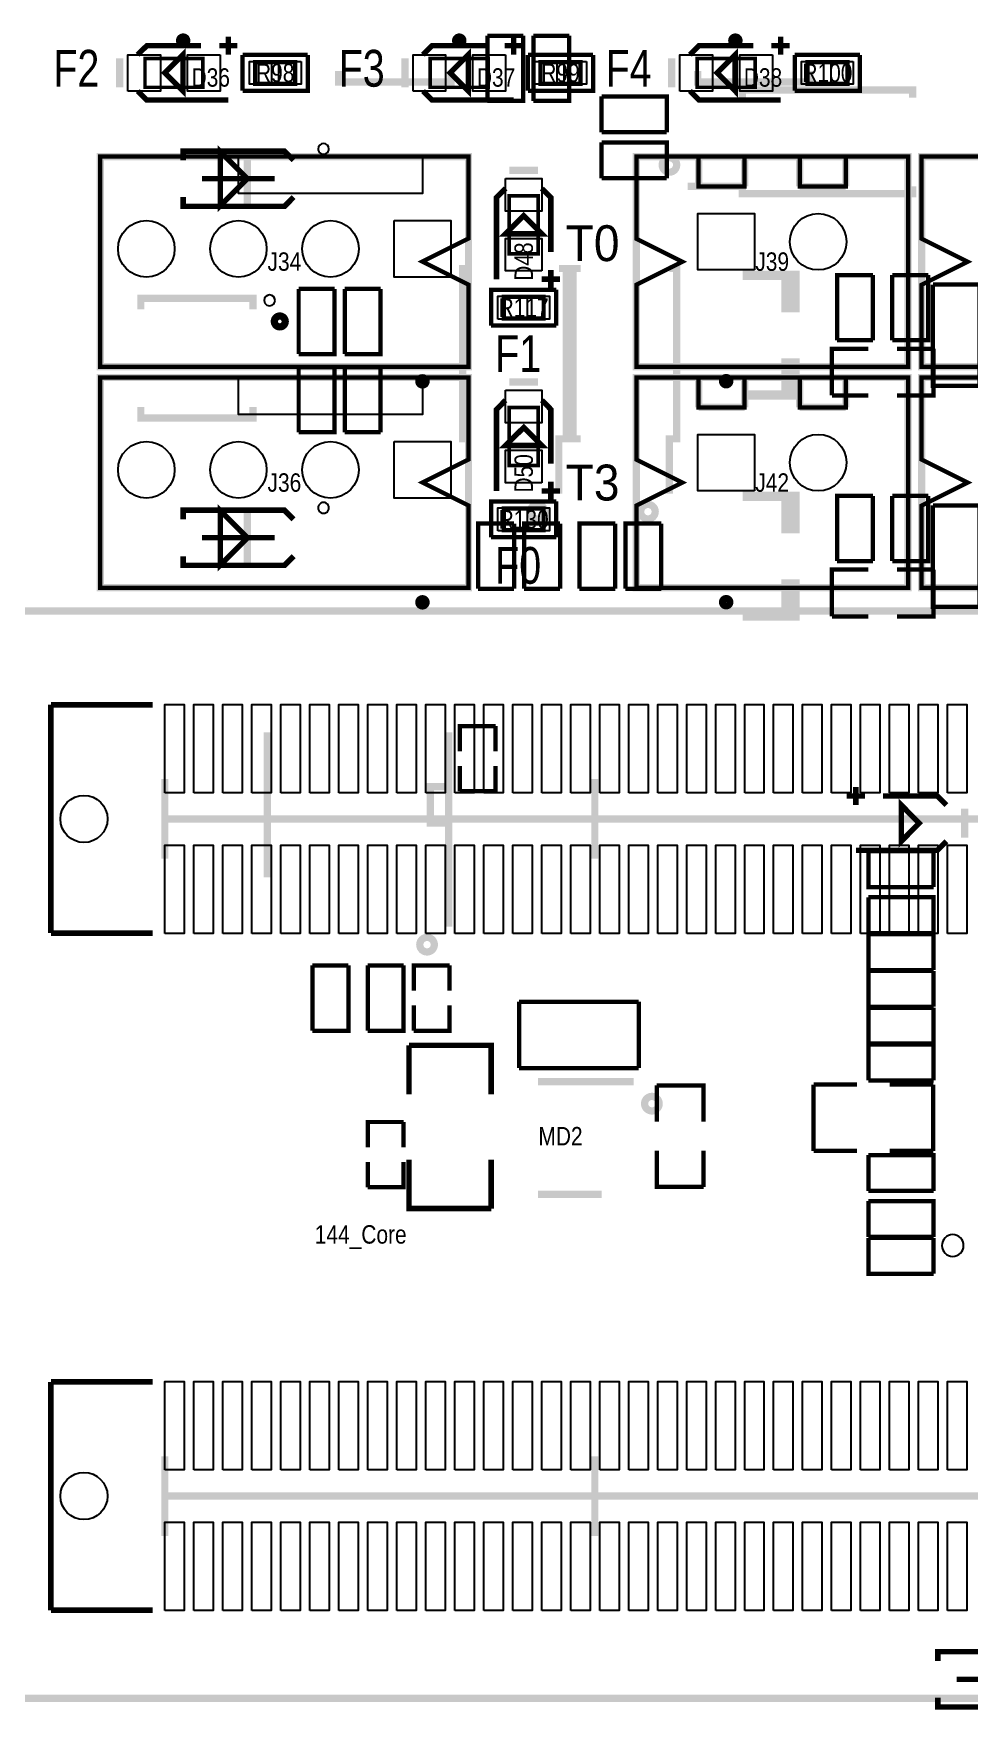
# Model space of a CAD drawing. Extents: x -26 to 196, y -14 to 133.
# Drawn here: x 135.06 to 160.9, y 50.64 to 96.72 of the extents above; entities that cross this region are included whole.
import ezdxf
from ezdxf.enums import TextEntityAlignment as Align

# ---------------------------------------------------------------- set-up
doc = ezdxf.new("R2010")
doc.units = 0
doc.header["$MEASUREMENT"] = 0
doc.layers.add('2', color=212, linetype='CONTINUOUS')

msp = doc.modelspace()

# ---------------------------------------------------------------- linework, layer by layer
at = {"layer": '2'}
for points, const_width in [([(137.93724, 96.13138), (138.1887, 96.3803), (139.6873, 96.3803)], 0.14986), ([(138.68908, 95.631), (139.18692, 96.13138), (139.18692, 95.13062), (138.68908, 95.631)], 0.14986), ([(140.18768, 96.3803), (140.68806, 96.3803)], 0.14986), ([(140.43914, 96.13138), (140.43914, 96.63176)], 0.14986), ([(145.81124, 96.13138), (146.0627, 96.3803), (147.5613, 96.3803)], 0.14986), ([(146.56308, 95.631), (147.06092, 96.13138), (147.06092, 95.13062), (146.56308, 95.631)], 0.14986), ([(148.5773, 96.65716), (148.5773, 94.85884), (147.5867, 94.85884)], 0.11938), ([(147.5867, 96.65716), (148.5773, 96.65716)], 0.11938), ([(147.5867, 96.65716), (147.5867, 94.85884)], 0.11938), ([(148.06168, 96.3803), (148.56206, 96.3803)], 0.14986), ([(148.31314, 96.13138), (148.31314, 96.63176)], 0.14986), ([(149.8473, 96.65716), (149.8473, 94.85884), (148.8567, 94.85884)], 0.11938), ([(148.8567, 96.65716), (149.8473, 96.65716)], 0.11938), ([(148.8567, 96.65716), (148.8567, 94.85884)], 0.11938), ([(153.17724, 96.13138), (153.4287, 96.3803), (154.9273, 96.3803)], 0.14986), ([(153.92908, 95.631), (154.42692, 96.13138), (154.42692, 95.13062), (153.92908, 95.631)], 0.14986), ([(155.42768, 96.3803), (155.92806, 96.3803)], 0.14986), ([(155.67914, 96.13138), (155.67914, 96.63176)], 0.14986), ([(137.43686, 95.23222), (137.43686, 96.02978)], 0.20066), ([(139.7381, 96.02978), (139.7381, 95.23222), (138.1379, 95.23222), (138.1379, 96.02978), (139.7381, 96.02978)], 0.09906), ([(140.83284, 95.1357), (142.63116, 95.1357), (142.63116, 96.1263)], 0.11938), ([(140.83284, 96.1263), (140.83284, 95.1357)], 0.11938), ([(140.83284, 96.1263), (142.63116, 96.1263)], 0.11938), ([(142.28318, 95.93072), (142.28318, 95.33128), (141.18082, 95.33128), (141.18082, 95.93072), (142.28318, 95.93072)], 0.11938), ([(145.31086, 95.23222), (145.31086, 96.02978)], 0.20066), ([(147.6121, 96.02978), (147.6121, 95.23222), (146.0119, 95.23222), (146.0119, 96.02978), (147.6121, 96.02978)], 0.09906), ([(148.70684, 95.1357), (150.50516, 95.1357), (150.50516, 96.1263)], 0.11938), ([(148.70684, 96.1263), (148.70684, 95.1357)], 0.11938), ([(148.70684, 96.1263), (150.50516, 96.1263)], 0.11938), ([(150.15718, 95.93072), (150.15718, 95.33128), (149.05482, 95.33128), (149.05482, 95.93072), (150.15718, 95.93072)], 0.11938), ([(152.67686, 95.23222), (152.67686, 96.02978)], 0.20066), ([(154.9781, 96.02978), (154.9781, 95.23222), (153.3779, 95.23222), (153.3779, 96.02978), (154.9781, 96.02978)], 0.09906), ([(156.07284, 95.1357), (157.87116, 95.1357), (157.87116, 96.1263)], 0.11938), ([(156.07284, 96.1263), (156.07284, 95.1357)], 0.11938), ([(156.07284, 96.1263), (157.87116, 96.1263)], 0.11938), ([(157.52318, 95.93072), (157.52318, 95.33128), (156.42082, 95.33128), (156.42082, 95.93072), (157.52318, 95.93072)], 0.11938), ([(143.4846, 95.67926), (143.4846, 95.377), (146.5834, 95.377), (146.5834, 95.67926)], 0.20066), ([(153.3906, 95.67926), (153.3906, 95.377), (156.4894, 95.377), (156.4894, 95.67926)], 0.20066), ([(140.43914, 94.8817), (138.1887, 94.8817), (137.93724, 95.13062)], 0.14986), ([(148.31314, 94.8817), (146.0627, 94.8817), (145.81124, 95.13062)], 0.14986), ([(150.73884, 94.9833), (152.53716, 94.9833), (152.53716, 93.9927)], 0.11938), ([(150.73884, 93.9927), (150.73884, 94.9833)], 0.11938), ([(155.67914, 94.8817), (153.4287, 94.8817), (153.17724, 95.13062)], 0.14986), ([(154.6225, 94.95028), (154.6225, 95.15602), (159.3215, 95.15602), (159.3215, 94.95028)], 0.20066), ([(150.73884, 93.9927), (152.53716, 93.9927)], 0.11938), ([(139.192, 93.218), (139.192, 93.472), (141.986, 93.472), (142.24, 93.218)], 0.1524), ([(140.96492, 92.71), (140.21562, 93.4593), (140.21562, 91.9607), (140.96492, 92.71)], 0.14986), ([(140.96492, 91.9607), (140.96492, 93.4593)], 0.20066), ([(150.73884, 93.7133), (152.53716, 93.7133), (152.53716, 92.7227)], 0.11938), ([(150.73884, 92.7227), (150.73884, 93.7133)], 0.11938), ([(144.92478, 93.32214), (136.906, 93.32214), (136.906, 87.52332), (144.92478, 87.52332)], 0.20066), ([(136.906, 93.32214), (147.066, 93.32214), (147.066, 91.059), (145.796, 90.424), (147.066, 89.789), (147.066, 87.52332), (136.906, 87.52332), (136.906, 93.32214)], 0.11938), ([(144.92478, 93.32214), (147.066, 93.32214), (147.066, 87.52332), (144.92478, 87.52332)], 0.20066), ([(155.05684, 87.52332), (151.69896, 87.52332), (151.69896, 93.32214), (155.05684, 93.32214)], 0.20066), ([(159.19704, 87.52332), (151.69896, 87.52332), (151.69896, 89.78646), (152.96896, 90.42146), (151.69896, 91.05646), (151.69896, 93.32214), (159.19704, 93.32214), (159.19704, 87.52332)], 0.11938), ([(153.416, 92.49664), (153.416, 93.32214)], 0.20066), ([(153.416, 93.32214), (153.416, 92.49664), (154.686, 92.49664), (154.686, 93.32214)], 0.11938), ([(154.686, 93.32214), (154.686, 92.49664)], 0.20066), ([(155.05684, 87.52332), (159.19704, 87.52332), (159.19704, 93.32214), (155.05684, 93.32214)], 0.20066), ([(156.21, 92.49664), (156.21, 93.32214)], 0.20066), ([(157.48, 93.32214), (157.48, 92.49664), (156.21, 92.49664), (156.21, 93.32214)], 0.11938), ([(157.48, 93.32214), (157.48, 92.49664)], 0.20066), ([(162.93084, 87.52332), (159.57296, 87.52332), (159.57296, 93.32214), (162.93084, 93.32214)], 0.20066), ([(167.07104, 87.52332), (159.57296, 87.52332), (159.57296, 89.78646), (160.84296, 90.42146), (159.57296, 91.05646), (159.57296, 93.32214), (167.07104, 93.32214), (167.07104, 87.52332)], 0.11938), ([(141.71676, 92.71), (139.71524, 92.71)], 0.14986), ([(148.19122, 92.94114), (148.98878, 92.94114)], 0.20066), ([(150.73884, 92.7227), (152.53716, 92.7227)], 0.11938), ([(142.24, 92.202), (141.986, 91.948), (139.192, 91.948), (139.192, 92.202)], 0.1524), ([(147.8407, 89.93886), (147.8407, 92.1893), (148.08962, 92.44076)], 0.14986), ([(148.98878, 90.6399), (148.19122, 90.6399), (148.19122, 92.2401), (148.98878, 92.2401), (148.98878, 90.6399)], 0.09906), ([(149.09038, 92.44076), (149.3393, 92.1893), (149.3393, 90.6907)], 0.14986), ([(153.1112, 92.50172), (154.6225, 92.50172), (154.6225, 92.29598), (159.3215, 92.29598), (159.3215, 92.50172)], 0.20066), ([(154.686, 92.49664), (153.416, 92.49664)], 0.20066), ([(157.48, 92.49664), (156.21, 92.49664)], 0.20066), ([(148.59, 91.68892), (149.09038, 91.19108), (148.08962, 91.19108), (148.59, 91.68892)], 0.14986), ([(147.11172, 85.5345), (146.90598, 85.5345), (146.90598, 90.2335), (147.11172, 90.2335)], 0.20066), ([(149.56028, 84.0232), (149.56028, 85.5345), (149.76602, 85.5345), (149.76602, 90.2335), (149.56028, 90.2335)], 0.20066), ([(150.15972, 85.5345), (149.95398, 85.5345), (149.95398, 90.2335), (150.15972, 90.2335)], 0.20066), ([(152.60828, 84.0232), (152.60828, 85.5345), (152.81402, 85.5345), (152.81402, 90.2335), (152.60828, 90.2335)], 0.20066), ([(149.09038, 89.93886), (149.59076, 89.93886)], 0.14986), ([(149.3393, 90.19032), (149.3393, 89.68994)], 0.14986), ([(155.829, 90.043), (155.829, 89.154), (156.083, 89.154), (156.083, 90.043), (154.6352, 90.043)], 0.254), ([(157.2387, 88.25484), (157.2387, 90.05316), (158.2293, 90.05316)], 0.11938), ([(158.2293, 88.25484), (158.2293, 90.05316)], 0.11938), ([(159.7533, 90.05316), (159.7533, 88.25484), (158.7627, 88.25484)], 0.11938), ([(158.7627, 90.05316), (159.7533, 90.05316)], 0.11938), ([(158.7627, 90.05316), (158.7627, 88.25484)], 0.11938), ([(138.0236, 89.10574), (138.0236, 89.408), (141.1224, 89.408), (141.1224, 89.10574)], 0.20066), ([(143.3703, 89.67216), (143.3703, 87.87384), (142.3797, 87.87384)], 0.11938), ([(142.3797, 89.67216), (143.3703, 89.67216)], 0.11938), ([(142.3797, 89.67216), (142.3797, 87.87384)], 0.11938), ([(144.6403, 89.67216), (144.6403, 87.87384), (143.6497, 87.87384)], 0.11938), ([(143.6497, 89.67216), (144.6403, 89.67216)], 0.11938), ([(143.6497, 89.67216), (143.6497, 87.87384)], 0.11938), ([(149.48916, 89.6493), (147.69084, 89.6493), (147.69084, 88.6587)], 0.11938), ([(148.03882, 88.85428), (148.03882, 89.45372), (149.14118, 89.45372), (149.14118, 88.85428), (148.03882, 88.85428)], 0.11938), ([(149.48916, 88.6587), (149.48916, 89.6493)], 0.11938), ([(161.17316, 86.99246), (161.17316, 89.79154), (159.88284, 89.79154)], 0.11938), ([(159.88284, 89.79154), (159.88284, 86.99246), (161.17316, 86.99246)], 0.11938), ([(149.48916, 88.6587), (147.69084, 88.6587)], 0.11938), ([(158.09722, 88.02116), (157.09646, 88.02116), (157.09646, 86.73084)], 0.11938), ([(158.2293, 88.25484), (157.2387, 88.25484)], 0.11938), ([(158.89478, 86.73084), (159.89554, 86.73084), (159.89554, 88.02116)], 0.11938), ([(158.89478, 88.02116), (159.89554, 88.02116)], 0.11938), ([(143.3703, 87.51316), (143.3703, 85.71484), (142.3797, 85.71484)], 0.11938), ([(142.3797, 87.51316), (143.3703, 87.51316)], 0.11938), ([(142.3797, 87.51316), (142.3797, 85.71484)], 0.11938), ([(143.6497, 85.71484), (143.6497, 87.51316), (144.6403, 87.51316)], 0.11938), ([(144.6403, 85.71484), (144.6403, 87.51316)], 0.11938), ([(155.829, 86.741), (155.829, 87.63), (156.083, 87.63), (156.083, 86.741), (154.6352, 86.741)], 0.254), ([(144.92478, 87.22614), (136.906, 87.22614), (136.906, 81.42732), (144.92478, 81.42732)], 0.20066), ([(136.906, 87.22614), (147.066, 87.22614), (147.066, 84.963), (145.796, 84.328), (147.066, 83.693), (147.066, 81.42732), (136.906, 81.42732), (136.906, 87.22614)], 0.11938), ([(144.92478, 87.22614), (147.066, 87.22614), (147.066, 81.42732), (144.92478, 81.42732)], 0.20066), ([(148.19122, 87.09914), (148.98878, 87.09914)], 0.20066), ([(155.05684, 81.42732), (151.69896, 81.42732), (151.69896, 87.22614), (155.05684, 87.22614)], 0.20066), ([(159.19704, 81.42732), (151.69896, 81.42732), (151.69896, 83.69046), (152.96896, 84.32546), (151.69896, 84.96046), (151.69896, 87.22614), (159.19704, 87.22614), (159.19704, 81.42732)], 0.11938), ([(153.416, 86.40064), (153.416, 87.22614)], 0.20066), ([(153.416, 87.22614), (153.416, 86.40064), (154.686, 86.40064), (154.686, 87.22614)], 0.11938), ([(154.686, 87.22614), (154.686, 86.40064)], 0.20066), ([(155.05684, 81.42732), (159.19704, 81.42732), (159.19704, 87.22614), (155.05684, 87.22614)], 0.20066), ([(156.21, 86.40064), (156.21, 87.22614)], 0.20066), ([(157.48, 87.22614), (157.48, 86.40064), (156.21, 86.40064), (156.21, 87.22614)], 0.11938), ([(157.48, 87.22614), (157.48, 86.40064)], 0.20066), ([(162.93084, 81.42732), (159.57296, 81.42732), (159.57296, 87.22614), (162.93084, 87.22614)], 0.20066), ([(167.07104, 81.42732), (159.57296, 81.42732), (159.57296, 83.69046), (160.84296, 84.32546), (159.57296, 84.96046), (159.57296, 87.22614), (167.07104, 87.22614), (167.07104, 81.42732)], 0.11938), ([(147.8407, 84.09686), (147.8407, 86.3473), (148.08962, 86.59876)], 0.14986), ([(149.09038, 86.59876), (149.3393, 86.3473), (149.3393, 84.8487)], 0.14986), ([(158.09722, 86.73084), (157.09646, 86.73084)], 0.11938), ([(138.0236, 86.40826), (138.0236, 86.106), (141.1224, 86.106), (141.1224, 86.40826)], 0.20066), ([(148.98878, 84.7979), (148.19122, 84.7979), (148.19122, 86.3981), (148.98878, 86.3981), (148.98878, 84.7979)], 0.09906), ([(154.686, 86.40064), (153.416, 86.40064)], 0.20066), ([(157.48, 86.40064), (156.21, 86.40064)], 0.20066), ([(144.6403, 85.71484), (143.6497, 85.71484)], 0.11938), ([(148.59, 85.84692), (149.09038, 85.34908), (148.08962, 85.34908), (148.59, 85.84692)], 0.14986), ([(149.3393, 84.34832), (149.3393, 83.84794)], 0.14986), ([(149.09038, 84.09686), (149.59076, 84.09686)], 0.14986), ([(155.829, 83.947), (155.829, 83.058), (156.083, 83.058), (156.083, 83.947), (154.6352, 83.947)], 0.254), ([(157.2387, 82.15884), (157.2387, 83.95716), (158.2293, 83.95716)], 0.11938), ([(158.2293, 82.15884), (158.2293, 83.95716)], 0.11938), ([(159.7533, 83.95716), (159.7533, 82.15884), (158.7627, 82.15884)], 0.11938), ([(158.7627, 83.95716), (159.7533, 83.95716)], 0.11938), ([(158.7627, 83.95716), (158.7627, 82.15884)], 0.11938), ([(139.192, 83.312), (139.192, 83.566), (141.986, 83.566), (142.24, 83.312)], 0.1524), ([(140.96492, 82.804), (140.21562, 83.5533), (140.21562, 82.0547), (140.96492, 82.804)], 0.14986), ([(140.96492, 82.0547), (140.96492, 83.5533)], 0.20066), ([(149.48916, 83.8073), (147.69084, 83.8073), (147.69084, 82.8167)], 0.11938), ([(148.03882, 83.01228), (148.03882, 83.61172), (149.14118, 83.61172), (149.14118, 83.01228), (148.03882, 83.01228)], 0.11938), ([(149.48916, 82.8167), (149.48916, 83.8073)], 0.11938), ([(161.17316, 80.89646), (161.17316, 83.69554), (159.88284, 83.69554)], 0.11938), ([(159.88284, 83.69554), (159.88284, 80.89646), (161.17316, 80.89646)], 0.11938), ([(147.3327, 81.39684), (147.3327, 83.19516), (148.3233, 83.19516)], 0.11938), ([(148.3233, 81.39684), (148.3233, 83.19516)], 0.11938), ([(148.6027, 81.39684), (148.6027, 83.19516), (149.5933, 83.19516)], 0.11938), ([(149.5933, 81.39684), (149.5933, 83.19516)], 0.11938), ([(150.1267, 81.39684), (150.1267, 83.19516), (151.1173, 83.19516)], 0.11938), ([(151.1173, 81.39684), (151.1173, 83.19516)], 0.11938), ([(151.3967, 81.39684), (151.3967, 83.19516), (152.3873, 83.19516)], 0.11938), ([(152.3873, 81.39684), (152.3873, 83.19516)], 0.11938), ([(141.71676, 82.804), (139.71524, 82.804)], 0.14986), ([(149.48916, 82.8167), (147.69084, 82.8167)], 0.11938), ([(142.24, 82.296), (141.986, 82.042), (139.192, 82.042), (139.192, 82.296)], 0.1524), ([(158.2293, 82.15884), (157.2387, 82.15884)], 0.11938), ([(155.829, 80.645), (155.829, 81.534), (156.083, 81.534), (156.083, 80.645), (154.6352, 80.645)], 0.254), ([(158.09722, 81.92516), (157.09646, 81.92516), (157.09646, 80.63484)], 0.11938), ([(158.89478, 80.63484), (159.89554, 80.63484), (159.89554, 81.92516)], 0.11938), ([(158.89478, 81.92516), (159.89554, 81.92516)], 0.11938), ([(148.3233, 81.39684), (147.3327, 81.39684)], 0.11938), ([(149.5933, 81.39684), (148.6027, 81.39684)], 0.11938), ([(151.1173, 81.39684), (150.1267, 81.39684)], 0.11938), ([(152.3873, 81.39684), (151.3967, 81.39684)], 0.11938), ([(124.85116, 80.78724), (173.8503, 80.78724)], 0.20066), ([(158.09722, 80.63484), (157.09646, 80.63484)], 0.11938), ([(135.54202, 71.89724), (135.54202, 78.19644)], 0.1524), ([(135.54202, 78.19644), (138.35126, 78.19644)], 0.1524), ([(141.51356, 73.43902), (141.51356, 77.43698)], 0.20066), ([(146.52244, 72.07758), (146.52244, 77.43698)], 0.20066), ([(146.8247, 76.90866), (146.8247, 77.60716), (147.8153, 77.60716)], 0.11938), ([(147.8153, 76.90866), (147.8153, 77.60716)], 0.11938), ([(147.8153, 76.50734), (147.8153, 75.80884), (146.8247, 75.80884)], 0.11938), ([(146.8247, 76.50734), (146.8247, 75.80884)], 0.11938), ([(138.68654, 73.94702), (138.68654, 76.14666)], 0.20066), ([(146.51736, 75.93838), (146.01698, 75.93838), (146.01698, 74.93762), (146.51736, 74.93762)], 0.20066), ([(150.55342, 73.94702), (150.55342, 76.14666)], 0.20066), ([(158.00832, 75.6793), (157.50794, 75.6793)], 0.14986), ([(157.75686, 75.43038), (157.75686, 75.93076)], 0.14986), ([(160.25876, 75.43038), (160.0073, 75.6793), (158.5087, 75.6793)], 0.14986), ([(159.50692, 74.93), (159.00908, 75.43038), (159.00908, 74.42962), (159.50692, 74.93)], 0.14986), ([(138.68654, 75.04684), (162.4203, 75.04684)], 0.20066), ([(160.75914, 74.53122), (160.75914, 75.32878)], 0.20066), ([(157.75686, 74.1807), (160.0073, 74.1807), (160.25876, 74.42962)], 0.14986), ([(159.90316, 73.1647), (158.10484, 73.1647), (158.10484, 74.1553)], 0.11938), ([(159.90316, 74.1553), (158.10484, 74.1553)], 0.11938), ([(159.90316, 74.1553), (159.90316, 73.1647)], 0.11938), ([(158.10484, 72.8853), (159.90316, 72.8853), (159.90316, 71.8947)], 0.11938), ([(158.10484, 71.8947), (158.10484, 72.8853)], 0.11938), ([(135.54202, 71.89724), (138.35126, 71.89724)], 0.1524), ([(158.10484, 71.8947), (159.90316, 71.8947)], 0.11938), ([(159.90316, 70.8787), (158.10484, 70.8787), (158.10484, 71.8693)], 0.11938), ([(159.90316, 71.8693), (158.10484, 71.8693)], 0.11938), ([(159.90316, 71.8693), (159.90316, 70.8787)], 0.11938), ([(143.7513, 71.00316), (143.7513, 69.20484), (142.7607, 69.20484)], 0.11938), ([(142.7607, 71.00316), (143.7513, 71.00316)], 0.11938), ([(142.7607, 71.00316), (142.7607, 69.20484)], 0.11938), ([(145.2753, 71.00316), (145.2753, 69.20484), (144.2847, 69.20484)], 0.11938), ([(144.2847, 71.00316), (145.2753, 71.00316)], 0.11938), ([(144.2847, 71.00316), (144.2847, 69.20484)], 0.11938), ([(145.5547, 70.30466), (145.5547, 71.00316), (146.5453, 71.00316)], 0.11938), ([(146.5453, 70.30466), (146.5453, 71.00316)], 0.11938), ([(159.90316, 69.8627), (158.10484, 69.8627), (158.10484, 70.8533)], 0.11938), ([(159.90316, 70.8533), (158.10484, 70.8533)], 0.11938), ([(159.90316, 70.8533), (159.90316, 69.8627)], 0.11938), ([(148.463, 70.0024), (148.463, 68.1736)], 0.11938), ([(151.765, 70.0024), (148.463, 70.0024)], 0.11938), ([(151.765, 68.1736), (151.765, 70.0024)], 0.11938), ([(146.5453, 69.90334), (146.5453, 69.20484), (145.5547, 69.20484)], 0.11938), ([(145.5547, 69.90334), (145.5547, 69.20484)], 0.11938), ([(159.90316, 68.8467), (158.10484, 68.8467), (158.10484, 69.8373)], 0.11938), ([(159.90316, 69.8373), (158.10484, 69.8373)], 0.11938), ([(159.90316, 69.8373), (159.90316, 68.8467)], 0.11938), ([(147.69338, 67.44716), (147.69338, 68.79844), (145.42262, 68.79844)], 0.14986), ([(145.42262, 67.44716), (145.42262, 68.79844)], 0.14986), ([(158.10484, 68.8213), (159.90316, 68.8213), (159.90316, 67.8307)], 0.11938), ([(158.10484, 67.8307), (158.10484, 68.8213)], 0.11938), ([(148.463, 68.1736), (151.765, 68.1736)], 0.11938), ([(151.62784, 67.79514), (148.98878, 67.79514)], 0.20066), ([(153.55316, 66.69278), (153.55316, 67.69354), (152.26284, 67.69354)], 0.11938), ([(152.26284, 66.69278), (152.26284, 67.69354)], 0.11938), ([(156.591, 67.7164), (157.79242, 67.7164)], 0.11938), ([(156.591, 67.7164), (156.591, 65.8876)], 0.11938), ([(158.10484, 67.8307), (159.90316, 67.8307)], 0.11938), ([(159.893, 67.7164), (158.69158, 67.7164)], 0.11938), ([(159.893, 65.8876), (159.893, 67.7164)], 0.11938), ([(144.2847, 65.98666), (144.2847, 66.68516), (145.2753, 66.68516)], 0.11938), ([(145.2753, 65.98666), (145.2753, 66.68516)], 0.11938), ([(152.26284, 65.89522), (152.26284, 64.89446), (153.55316, 64.89446)], 0.11938), ([(153.55316, 65.89522), (153.55316, 64.89446)], 0.11938), ([(156.591, 65.8876), (157.79242, 65.8876)], 0.11938), ([(159.893, 65.8876), (158.69158, 65.8876)], 0.11938), ([(145.2753, 65.58534), (145.2753, 64.88684), (144.2847, 64.88684)], 0.11938), ([(144.2847, 65.58534), (144.2847, 64.88684)], 0.11938), ([(145.42262, 65.64884), (145.42262, 64.29756), (147.69338, 64.29756)], 0.14986), ([(147.69338, 65.64884), (147.69338, 64.29756)], 0.14986), ([(158.10484, 65.7733), (159.90316, 65.7733), (159.90316, 64.7827)], 0.11938), ([(158.10484, 64.7827), (158.10484, 65.7733)], 0.11938), ([(150.74646, 64.68618), (148.98878, 64.68618)], 0.20066), ([(158.10484, 64.7827), (159.90316, 64.7827)], 0.11938), ([(158.10484, 64.5033), (159.90316, 64.5033), (159.90316, 63.5127)], 0.11938), ([(158.10484, 63.5127), (158.10484, 64.5033)], 0.11938), ([(158.10484, 63.5127), (159.90316, 63.5127)], 0.11938), ([(159.90316, 62.4967), (158.10484, 62.4967), (158.10484, 63.4873)], 0.11938), ([(159.90316, 63.4873), (158.10484, 63.4873)], 0.11938), ([(159.90316, 63.4873), (159.90316, 62.4967)], 0.11938), ([(135.54202, 59.51474), (138.35126, 59.51474)], 0.1524), ([(135.54202, 53.21554), (135.54202, 59.51474)], 0.1524), ([(138.68654, 55.26532), (138.68654, 57.46496)], 0.20066), ([(150.55342, 55.26532), (150.55342, 57.46496)], 0.20066), ([(138.68654, 56.36514), (162.4203, 56.36514)], 0.20066), ([(135.54202, 53.21554), (138.35126, 53.21554)], 0.1524), ([(160.02, 51.816), (160.02, 52.07), (162.814, 52.07), (163.068, 51.816)], 0.1524), ([(162.54476, 51.308), (160.54324, 51.308)], 0.14986), ([(124.85116, 50.78476), (173.8503, 50.78476)], 0.20066), ([(163.068, 50.8), (162.814, 50.546), (160.02, 50.546), (160.02, 50.8)], 0.1524)]:
    msp.add_lwpolyline(points, dxfattribs=dict(at, const_width=const_width))
at = {"layer": '2', "const_width": 0.20066}
for points in [[(139.29106, 96.52, 0.993661), (139.09294, 96.52254, 1.006379), (139.29106, 96.52)], [(146.91106, 96.52, 0.993661), (146.71294, 96.52254, 1.006379), (146.91106, 96.52)], [(154.53106, 96.52, 0.993661), (154.33294, 96.52254, 1.006379), (154.53106, 96.52)], [(152.81148, 93.091, 1), (152.4127, 93.091, 1), (152.81148, 93.091)], [(142.00886, 88.773, 1), (141.70914, 88.773, 1), (142.00886, 88.773)], [(145.89506, 87.11946, 0.99597), (145.69694, 87.11946, 1.004046), (145.89506, 87.11946)], [(154.27706, 87.122, 0.993661), (154.07894, 87.12454, 1.006379), (154.27706, 87.122)], [(149.17166, 83.52282, 0.999552), (148.77034, 83.52536, 1.000449), (149.17166, 83.52282)], [(152.21966, 83.52282, 0.999552), (151.81834, 83.52536, 1.000449), (152.21966, 83.52282)], [(145.89506, 81.02346, 0.99597), (145.69694, 81.02346, 1.004046), (145.89506, 81.02346)], [(154.27706, 81.026, 0.993661), (154.07894, 81.02854, 1.006379), (154.27706, 81.026)], [(146.12366, 71.5772, 0.997661), (145.72234, 71.57974, 1.002345), (146.12366, 71.5772)], [(152.32888, 67.19062, 1.000199), (151.92756, 67.19062, 0.999801), (152.32888, 67.19062)]]:
    msp.add_lwpolyline(points, format="xyb", dxfattribs=at)
at = {"layer": '2'}
for points in [[(137.66292, 95.13062), (137.66292, 96.13138), (138.56208, 96.13138), (138.56208, 95.13062)], [(140.21308, 96.13138), (140.21308, 95.13062), (139.31392, 95.13062), (139.31392, 96.13138)], [(141.62786, 95.94596), (141.62786, 95.31604), (141.01826, 95.31604), (141.01826, 95.94596)], [(142.44574, 95.94596), (142.44574, 95.31604), (141.83614, 95.31604), (141.83614, 95.94596)], [(145.53692, 95.13062), (145.53692, 96.13138), (146.43608, 96.13138), (146.43608, 95.13062)], [(148.08708, 96.13138), (148.08708, 95.13062), (147.18792, 95.13062), (147.18792, 96.13138)], [(149.50186, 95.94596), (149.50186, 95.31604), (148.89226, 95.31604), (148.89226, 95.94596)], [(150.31974, 95.94596), (150.31974, 95.31604), (149.71014, 95.31604), (149.71014, 95.94596)], [(152.90292, 95.13062), (152.90292, 96.13138), (153.80208, 96.13138), (153.80208, 95.13062)], [(155.45308, 96.13138), (155.45308, 95.13062), (154.55392, 95.13062), (154.55392, 96.13138)], [(156.86786, 95.94596), (156.86786, 95.31604), (156.25826, 95.31604), (156.25826, 95.94596)], [(157.68574, 95.94596), (157.68574, 95.31604), (157.07614, 95.31604), (157.07614, 95.94596)], [(145.796, 93.31706), (145.796, 92.30106), (140.716, 92.30106), (140.716, 93.31706)], [(148.08962, 92.71508), (149.09038, 92.71508), (149.09038, 91.81592), (148.08962, 91.81592)], [(154.95778, 90.19286), (153.39822, 90.19286), (153.39822, 91.75242), (154.95778, 91.75242)], [(145.01622, 91.55684), (146.57578, 91.55684), (146.57578, 89.99728), (145.01622, 89.99728)], [(149.09038, 90.16492), (148.08962, 90.16492), (148.08962, 91.06408), (149.09038, 91.06408)], [(147.87626, 88.83904), (147.87626, 89.46896), (148.48586, 89.46896), (148.48586, 88.83904)], [(148.69414, 88.83904), (148.69414, 89.46896), (149.30374, 89.46896), (149.30374, 88.83904)], [(145.796, 87.22106), (145.796, 86.20506), (140.716, 86.20506), (140.716, 87.22106)], [(148.08962, 86.87308), (149.09038, 86.87308), (149.09038, 85.97392), (148.08962, 85.97392)], [(145.01622, 85.46084), (146.57578, 85.46084), (146.57578, 83.90128), (145.01622, 83.90128)], [(154.95778, 84.09686), (153.39822, 84.09686), (153.39822, 85.65642), (154.95778, 85.65642)], [(149.09038, 84.32292), (148.08962, 84.32292), (148.08962, 85.22208), (149.09038, 85.22208)], [(147.87626, 82.99704), (147.87626, 83.62696), (148.48586, 83.62696), (148.48586, 82.99704)], [(148.69414, 82.99704), (148.69414, 83.62696), (149.30374, 83.62696), (149.30374, 82.99704)], [(138.68908, 75.76566), (138.68908, 78.2066), (139.22248, 78.2066), (139.22248, 75.76566)], [(139.48918, 75.76566), (139.48918, 78.2066), (140.02258, 78.2066), (140.02258, 75.76566)], [(140.28928, 75.76566), (140.28928, 78.2066), (140.82268, 78.2066), (140.82268, 75.76566)], [(141.08938, 75.76566), (141.08938, 78.2066), (141.62278, 78.2066), (141.62278, 75.76566)], [(141.88948, 75.76566), (141.88948, 78.2066), (142.42288, 78.2066), (142.42288, 75.76566)], [(142.68958, 75.76566), (142.68958, 78.2066), (143.22298, 78.2066), (143.22298, 75.76566)], [(143.48968, 75.76566), (143.48968, 78.2066), (144.02308, 78.2066), (144.02308, 75.76566)], [(144.28978, 75.76566), (144.28978, 78.2066), (144.82318, 78.2066), (144.82318, 75.76566)], [(145.08988, 75.76566), (145.08988, 78.2066), (145.62328, 78.2066), (145.62328, 75.76566)], [(145.88998, 75.76566), (145.88998, 78.2066), (146.42338, 78.2066), (146.42338, 75.76566)], [(146.69008, 75.76566), (146.69008, 78.2066), (147.22348, 78.2066), (147.22348, 75.76566)], [(147.49018, 75.76566), (147.49018, 78.2066), (148.02358, 78.2066), (148.02358, 75.76566)], [(148.29028, 75.76566), (148.29028, 78.2066), (148.82368, 78.2066), (148.82368, 75.76566)], [(149.09038, 75.76566), (149.09038, 78.2066), (149.62378, 78.2066), (149.62378, 75.76566)], [(149.89048, 75.76566), (149.89048, 78.2066), (150.42388, 78.2066), (150.42388, 75.76566)], [(150.69058, 75.76566), (150.69058, 78.2066), (151.22398, 78.2066), (151.22398, 75.76566)], [(151.49068, 75.76566), (151.49068, 78.2066), (152.02408, 78.2066), (152.02408, 75.76566)], [(152.28824, 75.76566), (152.28824, 78.2066), (152.82164, 78.2066), (152.82164, 75.76566)], [(153.09088, 75.76566), (153.09088, 78.2066), (153.62428, 78.2066), (153.62428, 75.76566)], [(153.88844, 75.76566), (153.88844, 78.2066), (154.42184, 78.2066), (154.42184, 75.76566)], [(154.68854, 75.76566), (154.68854, 78.2066), (155.22194, 78.2066), (155.22194, 75.76566)], [(155.48864, 75.76566), (155.48864, 78.2066), (156.02204, 78.2066), (156.02204, 75.76566)], [(156.28874, 75.76566), (156.28874, 78.2066), (156.82214, 78.2066), (156.82214, 75.76566)], [(157.08884, 75.76566), (157.08884, 78.2066), (157.62224, 78.2066), (157.62224, 75.76566)], [(157.88894, 75.76566), (157.88894, 78.2066), (158.42234, 78.2066), (158.42234, 75.76566)], [(158.68904, 75.76566), (158.68904, 78.2066), (159.22244, 78.2066), (159.22244, 75.76566)], [(159.48914, 75.76566), (159.48914, 78.2066), (160.02254, 78.2066), (160.02254, 75.76566)], [(160.28924, 75.76566), (160.28924, 78.2066), (160.82264, 78.2066), (160.82264, 75.76566)], [(138.68908, 71.88454), (138.68908, 74.32548), (139.22248, 74.32548), (139.22248, 71.88454)], [(139.48918, 71.88454), (139.48918, 74.32548), (140.02258, 74.32548), (140.02258, 71.88454)], [(140.28928, 71.88454), (140.28928, 74.32548), (140.82268, 74.32548), (140.82268, 71.88454)], [(141.08938, 71.88454), (141.08938, 74.32548), (141.62278, 74.32548), (141.62278, 71.88454)], [(141.88948, 71.88454), (141.88948, 74.32548), (142.42288, 74.32548), (142.42288, 71.88454)], [(142.68958, 71.88454), (142.68958, 74.32548), (143.22298, 74.32548), (143.22298, 71.88454)], [(143.48968, 71.88454), (143.48968, 74.32548), (144.02308, 74.32548), (144.02308, 71.88454)], [(144.28978, 71.88454), (144.28978, 74.32548), (144.82318, 74.32548), (144.82318, 71.88454)], [(145.08988, 71.88454), (145.08988, 74.32548), (145.62328, 74.32548), (145.62328, 71.88454)], [(145.88998, 71.88454), (145.88998, 74.32548), (146.42338, 74.32548), (146.42338, 71.88454)], [(146.69008, 71.88454), (146.69008, 74.32548), (147.22348, 74.32548), (147.22348, 71.88454)], [(147.49018, 71.88454), (147.49018, 74.32548), (148.02358, 74.32548), (148.02358, 71.88454)], [(148.29028, 71.88454), (148.29028, 74.32548), (148.82368, 74.32548), (148.82368, 71.88454)], [(149.09038, 71.88454), (149.09038, 74.32548), (149.62378, 74.32548), (149.62378, 71.88454)], [(149.89048, 71.88454), (149.89048, 74.32548), (150.42388, 74.32548), (150.42388, 71.88454)], [(150.69058, 71.88454), (150.69058, 74.32548), (151.22398, 74.32548), (151.22398, 71.88454)], [(151.49068, 71.88454), (151.49068, 74.32548), (152.02408, 74.32548), (152.02408, 71.88454)], [(152.28824, 71.88454), (152.28824, 74.32548), (152.82164, 74.32548), (152.82164, 71.88454)], [(153.09088, 71.88454), (153.09088, 74.32548), (153.62428, 74.32548), (153.62428, 71.88454)], [(153.88844, 71.88454), (153.88844, 74.32548), (154.42184, 74.32548), (154.42184, 71.88454)], [(154.68854, 71.88454), (154.68854, 74.32548), (155.22194, 74.32548), (155.22194, 71.88454)], [(155.48864, 71.88454), (155.48864, 74.32548), (156.02204, 74.32548), (156.02204, 71.88454)], [(156.28874, 71.88454), (156.28874, 74.32548), (156.82214, 74.32548), (156.82214, 71.88454)], [(157.08884, 71.88454), (157.08884, 74.32548), (157.62224, 74.32548), (157.62224, 71.88454)], [(157.88894, 71.88454), (157.88894, 74.32548), (158.42234, 74.32548), (158.42234, 71.88454)], [(158.68904, 71.88454), (158.68904, 74.32548), (159.22244, 74.32548), (159.22244, 71.88454)], [(159.48914, 71.88454), (159.48914, 74.32548), (160.02254, 74.32548), (160.02254, 71.88454)], [(160.28924, 71.88454), (160.28924, 74.32548), (160.82264, 74.32548), (160.82264, 71.88454)], [(138.68908, 57.08396), (138.68908, 59.5249), (139.22248, 59.5249), (139.22248, 57.08396)], [(139.48918, 57.08396), (139.48918, 59.5249), (140.02258, 59.5249), (140.02258, 57.08396)], [(140.28928, 57.08396), (140.28928, 59.5249), (140.82268, 59.5249), (140.82268, 57.08396)], [(141.08938, 57.08396), (141.08938, 59.5249), (141.62278, 59.5249), (141.62278, 57.08396)], [(141.88948, 57.08396), (141.88948, 59.5249), (142.42288, 59.5249), (142.42288, 57.08396)], [(142.68958, 57.08396), (142.68958, 59.5249), (143.22298, 59.5249), (143.22298, 57.08396)], [(143.48968, 57.08396), (143.48968, 59.5249), (144.02308, 59.5249), (144.02308, 57.08396)], [(144.28978, 57.08396), (144.28978, 59.5249), (144.82318, 59.5249), (144.82318, 57.08396)], [(145.08988, 57.08396), (145.08988, 59.5249), (145.62328, 59.5249), (145.62328, 57.08396)], [(145.88998, 57.08396), (145.88998, 59.5249), (146.42338, 59.5249), (146.42338, 57.08396)], [(146.69008, 57.08396), (146.69008, 59.5249), (147.22348, 59.5249), (147.22348, 57.08396)], [(147.49018, 57.08396), (147.49018, 59.5249), (148.02358, 59.5249), (148.02358, 57.08396)], [(148.29028, 57.08396), (148.29028, 59.5249), (148.82368, 59.5249), (148.82368, 57.08396)], [(149.09038, 57.08396), (149.09038, 59.5249), (149.62378, 59.5249), (149.62378, 57.08396)], [(149.89048, 57.08396), (149.89048, 59.5249), (150.42388, 59.5249), (150.42388, 57.08396)], [(150.69058, 57.08396), (150.69058, 59.5249), (151.22398, 59.5249), (151.22398, 57.08396)], [(151.49068, 57.08396), (151.49068, 59.5249), (152.02408, 59.5249), (152.02408, 57.08396)], [(152.28824, 57.08396), (152.28824, 59.5249), (152.82164, 59.5249), (152.82164, 57.08396)], [(153.09088, 57.08396), (153.09088, 59.5249), (153.62428, 59.5249), (153.62428, 57.08396)], [(153.88844, 57.08396), (153.88844, 59.5249), (154.42184, 59.5249), (154.42184, 57.08396)], [(154.68854, 57.08396), (154.68854, 59.5249), (155.22194, 59.5249), (155.22194, 57.08396)], [(155.48864, 57.08396), (155.48864, 59.5249), (156.02204, 59.5249), (156.02204, 57.08396)], [(156.28874, 57.08396), (156.28874, 59.5249), (156.82214, 59.5249), (156.82214, 57.08396)], [(157.08884, 57.08396), (157.08884, 59.5249), (157.62224, 59.5249), (157.62224, 57.08396)], [(157.88894, 57.08396), (157.88894, 59.5249), (158.42234, 59.5249), (158.42234, 57.08396)], [(158.68904, 57.08396), (158.68904, 59.5249), (159.22244, 59.5249), (159.22244, 57.08396)], [(159.48914, 57.08396), (159.48914, 59.5249), (160.02254, 59.5249), (160.02254, 57.08396)], [(160.28924, 57.08396), (160.28924, 59.5249), (160.82264, 59.5249), (160.82264, 57.08396)], [(138.68908, 53.20538), (138.68908, 55.64632), (139.22248, 55.64632), (139.22248, 53.20538)], [(139.48918, 53.20538), (139.48918, 55.64632), (140.02258, 55.64632), (140.02258, 53.20538)], [(140.28928, 53.20538), (140.28928, 55.64632), (140.82268, 55.64632), (140.82268, 53.20538)], [(141.08938, 53.20538), (141.08938, 55.64632), (141.62278, 55.64632), (141.62278, 53.20538)], [(141.88948, 53.20538), (141.88948, 55.64632), (142.42288, 55.64632), (142.42288, 53.20538)], [(142.68958, 53.20538), (142.68958, 55.64632), (143.22298, 55.64632), (143.22298, 53.20538)], [(143.48968, 53.20538), (143.48968, 55.64632), (144.02308, 55.64632), (144.02308, 53.20538)], [(144.28978, 53.20538), (144.28978, 55.64632), (144.82318, 55.64632), (144.82318, 53.20538)], [(145.08988, 53.20538), (145.08988, 55.64632), (145.62328, 55.64632), (145.62328, 53.20538)], [(145.88998, 53.20538), (145.88998, 55.64632), (146.42338, 55.64632), (146.42338, 53.20538)], [(146.69008, 53.20538), (146.69008, 55.64632), (147.22348, 55.64632), (147.22348, 53.20538)], [(147.49018, 53.20538), (147.49018, 55.64632), (148.02358, 55.64632), (148.02358, 53.20538)], [(148.29028, 53.20538), (148.29028, 55.64632), (148.82368, 55.64632), (148.82368, 53.20538)], [(149.09038, 53.20538), (149.09038, 55.64632), (149.62378, 55.64632), (149.62378, 53.20538)], [(149.89048, 53.20538), (149.89048, 55.64632), (150.42388, 55.64632), (150.42388, 53.20538)], [(150.69058, 53.20538), (150.69058, 55.64632), (151.22398, 55.64632), (151.22398, 53.20538)], [(151.49068, 53.20538), (151.49068, 55.64632), (152.02408, 55.64632), (152.02408, 53.20538)], [(152.28824, 53.20538), (152.28824, 55.64632), (152.82164, 55.64632), (152.82164, 53.20538)], [(153.09088, 53.20538), (153.09088, 55.64632), (153.62428, 55.64632), (153.62428, 53.20538)], [(153.88844, 53.20538), (153.88844, 55.64632), (154.42184, 55.64632), (154.42184, 53.20538)], [(154.68854, 53.20538), (154.68854, 55.64632), (155.22194, 55.64632), (155.22194, 53.20538)], [(155.48864, 53.20538), (155.48864, 55.64632), (156.02204, 55.64632), (156.02204, 53.20538)], [(156.28874, 53.20538), (156.28874, 55.64632), (156.82214, 55.64632), (156.82214, 53.20538)], [(157.08884, 53.20538), (157.08884, 55.64632), (157.62224, 55.64632), (157.62224, 53.20538)], [(157.88894, 53.20538), (157.88894, 55.64632), (158.42234, 55.64632), (158.42234, 53.20538)], [(158.68904, 53.20538), (158.68904, 55.64632), (159.22244, 55.64632), (159.22244, 53.20538)], [(159.48914, 53.20538), (159.48914, 55.64632), (160.02254, 55.64632), (160.02254, 53.20538)], [(160.28924, 53.20538), (160.28924, 55.64632), (160.82264, 55.64632), (160.82264, 53.20538)]]:
    msp.add_lwpolyline(points, close=True, dxfattribs=at)
for points in [[(143.21536, 93.5355, 1), (142.91664, 93.5345, 1)], [(141.72692, 89.35466, 1), (141.42708, 89.35334, 1)], [(143.21536, 83.6295, 1), (142.91664, 83.6285, 1)], [(160.7312, 63.27648, 1), (160.13044, 63.2764, 1)]]:
    msp.add_lwpolyline(points, format="xyb", close=True, dxfattribs=at)
for centre, radius in [((156.718, 90.97264), 0.77978), ((138.176, 90.77706), 0.77978), ((140.716, 90.77706), 0.77978), ((143.256, 90.77706), 0.77978), ((138.176, 84.68106), 0.77978), ((140.716, 84.68106), 0.77978), ((143.256, 84.68106), 0.77978), ((156.718, 84.87664), 0.77978), ((136.45388, 75.04684), 0.65024), ((136.45388, 56.36514), 0.65024)]:
    msp.add_circle(centre, radius, dxfattribs=at)

# ---------------------------------------------------------------- texts
for s, height, width, p in [('F2', 1.016, 0.8, (135.6106, 95.25)), ('F3', 1.016, 0.8, (143.4846, 95.25)), ('F4', 1.016, 0.8, (150.8506, 95.25)), ('T0', 0.9906, 0.958974, (149.75078, 90.4367)), ('F1', 1.016, 0.8, (147.8026, 87.376)), ('T3', 0.9906, 0.958974, (149.75078, 83.8327)), ('F0', 1.016, 0.8, (147.8026, 81.534)), ('144_Core', 0.508, 0.85, (142.8242, 63.32982))]:
    msp.add_text(s, height=height, dxfattribs=dict(at, width=width)).set_placement(p)
at = {"layer": '2', "width": 0.85}
for s, p in [('R98', (141.732, 95.377)), ('R99', (149.606, 95.377)), ('R100', (156.972, 95.377)), ('D36', (139.954, 95.25)), ('D37', (147.828, 95.25)), ('D38', (155.194, 95.25)), ('J34', (141.986, 90.17)), ('J39', (155.448, 90.17)), ('R117', (148.59, 88.9)), ('J36', (141.986, 84.074)), ('J42', (155.448, 84.074)), ('R130', (148.59, 83.058)), ('MD2', (149.606, 66.04))]:
    msp.add_text(s, height=0.508, dxfattribs=at).set_placement(p, align=Align.CENTER)
for s, p in [('D48', (148.844, 90.424)), ('D50', (148.844, 84.582))]:
    msp.add_text(s, height=0.508, rotation=90, dxfattribs=at).set_placement(p, align=Align.CENTER)

doc.saveas('drawing.dxf')
